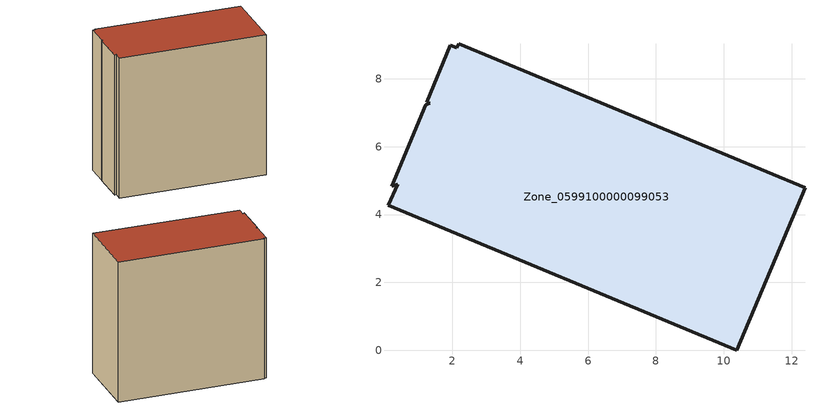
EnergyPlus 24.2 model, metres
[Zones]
Zone_0599100000099053
 floor ground (C_G): 1.95,8.99 2.14,8.91 2.19,9.03 12.39,4.79 10.38,0 0.12,4.28 0.39,4.89 0.21,4.83 1.21,7.24 1.33,7.27 1.25,7.31 z0
 wall outside (C_F): 12.39,4.79 2.19,9.03 2.14,8.91 1.95,8.99 1.25,7.31 1.33,7.27 1.21,7.24 0.21,4.83 0.39,4.89 0.12,4.28 10.38,0 12.39,4.79 z0:10.9
 roof outside (C_R): 2.14,8.91 1.95,8.99 1.25,7.31 1.33,7.27 1.21,7.24 0.21,4.83 0.39,4.89 0.12,4.28 10.38,0 12.39,4.79 2.19,9.03 z10.9
[BUILDING]
Pand.0599100000099053: North Axis=0; Terrain=City; Loads Convergence Tolerance Value=0.04; Temperature Convergence Tolerance Value=0.4; Solar Distribution=FullExterior; Maximum Number of Warmup Days=25; Minimum Number of Warmup Days=1
[Site:Location]
Rotterdam.The.Hague.AP_ZH_NLD Design_Conditions: Latitude=51.96; Longitude=4.45; Time Zone=1; Elevation=-4.5
[SITE:GROUNDTEMPERATURE:BUILDINGSURFACE]
18, 18, 18, 18, 18, 18, 18, 18, 18, 18, 18, 18
[MATERIAL] Thermal Absorptance=0.9; Solar Absorptance=0.7; Visible Absorptance=0.7
Name | Roughness | Thickness | Conductivity | Density | Specific Heat
G.TI.1946 | MediumSmooth | 0.15 | 1 | 540 | 1210
F.TI.1946 | Rough | 0.3 | 0.857143 | 1920 | 840
R.TI.1946 | MediumRough | 0.2 | 0.1 | 1500 | 1000
[CONSTRUCTION]
C_G: G.TI.1946
C_F: F.TI.1946
C_R: R.TI.1946
[ZONE]
Zone_0599100000099053: Type=1; Multiplier=1; Ceiling Height=Autocalculate; Volume=Autocalculate; Floor Area=autocalculate; Part of Total Floor Area=Yes
[ZONEINFILTRATION:DESIGNFLOWRATE]
Infil_Zone_0599100000099053: Zone or ZoneList or Space or SpaceList=Zone_0599100000099053; Schedule=AlwaysOn; Design Flow Rate Calculation Method=Flow/Area; Flow Rate per Floor Area=0.003; Constant Term Coefficient=1; Temperature Term Coefficient=0; Velocity Term Coefficient=0; Velocity Squared Term Coefficient=0
[HVACTEMPLATE:ZONE:IDEALLOADSAIRSYSTEM]
Zone_0599100000099053: Maximum Heating Supply Air Temperature=50; Minimum Cooling Supply Air Temperature=13; Maximum Heating Supply Air Humidity Ratio=0.0156; Minimum Cooling Supply Air Humidity Ratio=0.0077; Heating Limit=NoLimit; Cooling Limit=NoLimit; Dehumidification Control Type=ConstantSensibleHeatRatio; Cooling Sensible Heat Ratio=0.7; Dehumidification Setpoint=60; Humidification Control Type=None; Humidification Setpoint=30; Outdoor Air Method=None; Outdoor Air Flow Rate per Person=0.00944; Outdoor Air Flow Rate per Zone Floor Area=0; Outdoor Air Flow Rate per Zone=0; Demand Controlled Ventilation Type=None; Outdoor Air Economizer Type=NoEconomizer; Heat Recovery Type=None; Sensible Heat Recovery Effectiveness=0.7; Latent Heat Recovery Effectiveness=0.65
[ZONECONTROL:THERMOSTAT]
ThermostatControl_Zone_0599100000099053: Zone or ZoneList=Zone_0599100000099053; Control Type Schedule=DualSetpointControlType; Control 1=Thermostat_Zone_0599100000099053; Temperature Difference Between Cutout And Setpoint=0
[THERMOSTATSETPOINT:DUALSETPOINT]
Thermostat_Zone_0599100000099053: Heating Setpoint Temperature Schedule=HeatingSetpoint_Zone_0599100000099053; Cooling Setpoint Temperature Schedule=CoolingSetpoint_Zone_0599100000099053
[SCHEDULE:COMPACT]
HeatingSetpoint_Zone_0599100000099053: Through: 12/31, For: AllDays, Until: 24:00, 21
CoolingSetpoint_Zone_0599100000099053: Through: 12/31, For: AllDays, Until: 24:00, 24
DualSetpointControlType: Through: 12/31, For: AllDays, Until: 24:00, 4
AlwaysOn: Through: 12/31, For: AllDays, Until: 24:00, 1
